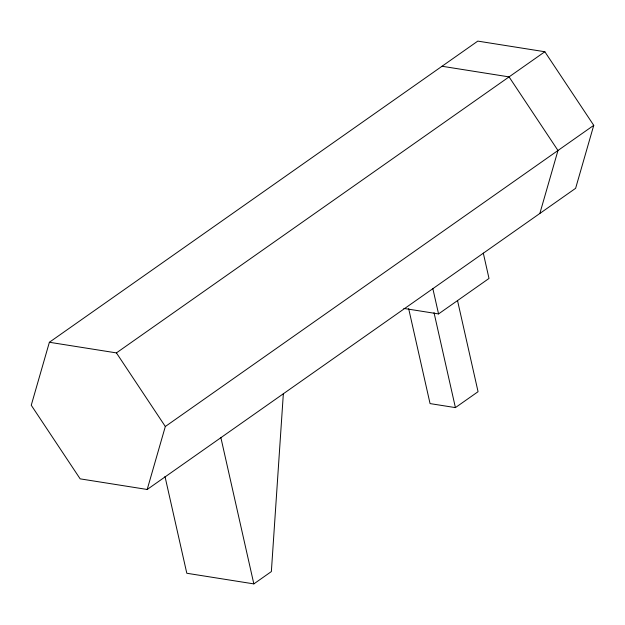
<?xml version="1.0" encoding="UTF-8"?>
<svg xmlns="http://www.w3.org/2000/svg" width="625" height="625" viewBox="0 0 625 625"><rect width="100%" height="100%" fill="white"/><g stroke="black" fill="none" stroke-linecap="round" stroke-linejoin="round"><path stroke-width="0.94" d="M283.344 393.773L271.359 571.578L253.844 583.891L186.805 573.258L164.977 476.422M49.383 342.266L31.25 405.242L80.156 478.852L147.195 489.477L575.617 188.32L593.75 125.344L544.844 51.742L477.805 41.109L49.383 342.266L116.422 352.898L544.844 51.742M147.195 489.477L165.328 426.5L593.75 125.344M539.844 213.469L557.977 150.492L509.062 76.891L442.023 66.258M403.836 308.414L438.555 313.922L489.008 278.453L483.297 253.102M408.664 308.641L430.062 403.594L455.414 407.609L478.062 391.695L457.516 300.539M116.422 352.898L165.328 426.5M432.836 288.57L438.555 313.922M434.016 312.656L455.414 407.609M220.891 437.68L253.844 583.891"/></g></svg>
